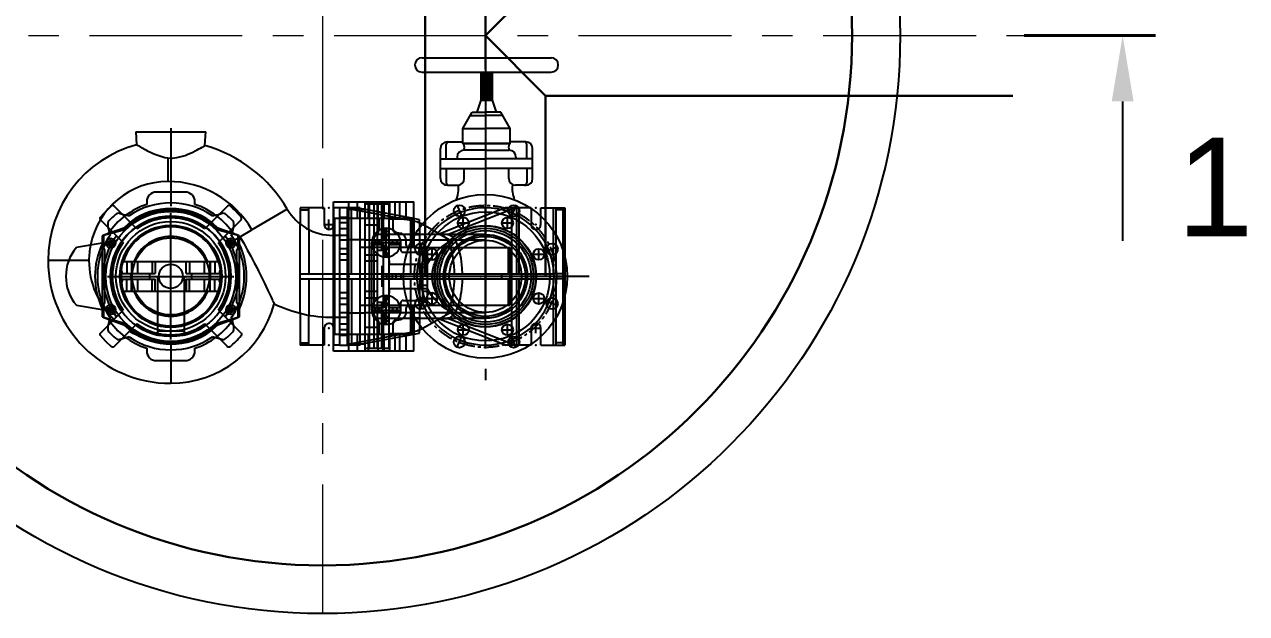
# Model space of a CAD drawing. Header units: millimetres. Extents: x 20530103 to 31271019, y 32092698 to 33532929.
# Drawn here: x 26755877 to 26758415, y 33085529 to 33086752 of the extents above; entities that cross this region are included whole.
import ezdxf

# ---------------------------------------------------------------- set-up
doc = ezdxf.new("R2010")
doc.units = ezdxf.units.MM
doc.linetypes.add('CENTER', pattern=[50.8, 31.75, -6.35, 6.35, -6.35])
doc.linetypes.add('осевая', pattern=[50.8, 31.75, -6.35, 6.35, -6.35])
for name, color, linetype in [('CL', 1, 'CENTER'), ('OUTLINE', 6, 'Continuous'), ('VIS', 7, 'Continuous')]:
    doc.layers.add(name, color=color, linetype=linetype)
doc.styles.add('GOST 2.304', font='GOST.TTF')

msp = doc.modelspace()

# ---------------------------------------------------------------- linework, layer by layer
at = {"color": 1, "linetype": 'осевая', "lineweight": 15, "ltscale": 10}
for p, q in [((26756495.8151, 33087829.0532), (26756495.8151, 33085529.0532)), ((26754995.8151, 33086728.9329), (26757995.8151, 33086728.9329))]:
    msp.add_line(p, q, dxfattribs=at)
at = {"lineweight": 30}
for p, q in [((26756709.2299, 33087229.0532), (26756709.2299, 33086229.0532)), ((26756959.2299, 33086854.0532), (26756834.2299, 33086729.0532)), ((26756834.2299, 33086729.0532), (26756959.2299, 33086604.0532)), ((26757929.634, 33086604.0532), (26756959.2299, 33086604.0532)), ((26756959.2299, 33086604.0532), (26756959.2299, 33086229.0532))]:
    msp.add_line(p, q, dxfattribs=at)
at = {"lineweight": 20}
msp.add_line((26756834.2299, 33087229.0532), (26756834.2299, 33086229.0532), dxfattribs=at)
at = {"color": 1, "lineweight": 40}
msp.add_line((26758226.1603, 33086728.7946), (26757953.1603, 33086728.7946), dxfattribs=at)
at = {"color": 7}
for p, q in [((26756702.5381, 33086683.0532), (26756970.5381, 33086683.0532)), ((26756702.5381, 33086653.0532), (26756970.5381, 33086653.0532)), ((26756824.5381, 33086653.0532), (26756824.5381, 33086595.0532)), ((26756848.5381, 33086652.6775), (26756824.5381, 33086651.8157)), ((26756848.5381, 33086651.1284), (26756824.5381, 33086650.2667)), ((26756848.5381, 33086649.4049), (26756824.5381, 33086648.5432)), ((26756848.5381, 33086647.6814), (26756824.5381, 33086646.8196)), ((26756848.5381, 33086645.9579), (26756824.5381, 33086645.0961)), ((26756848.5381, 33086644.1914), (26756824.5381, 33086643.3296)), ((26756848.5381, 33086642.4679), (26756824.5381, 33086641.6061)), ((26756848.5381, 33086653.0532), (26756848.5381, 33086595.0532)), ((26756848.5381, 33086640.7443), (26756824.5381, 33086639.8826)), ((26756848.5381, 33086639.0208), (26756824.5381, 33086638.159)), ((26756848.5381, 33086637.2973), (26756824.5381, 33086636.4355)), ((26756848.569, 33086635.5737), (26756824.569, 33086634.712)), ((26756848.569, 33086633.8502), (26756824.569, 33086632.9885)), ((26756848.569, 33086632.1267), (26756824.569, 33086631.2649)), ((26756848.569, 33086630.4032), (26756824.569, 33086629.5414)), ((26756848.569, 33086628.6796), (26756824.569, 33086627.8179)), ((26756848.569, 33086626.9561), (26756824.569, 33086626.0943)), ((26756848.569, 33086625.2326), (26756824.569, 33086624.3708)), ((26756848.569, 33086623.509), (26756824.569, 33086622.6473)), ((26756848.569, 33086621.7855), (26756824.569, 33086620.9238)), ((26756848.569, 33086620.062), (26756824.569, 33086619.2002)), ((26756848.569, 33086618.3385), (26756824.569, 33086617.4767)), ((26756848.6, 33086616.6149), (26756824.6, 33086615.7532)), ((26756824.5381, 33086595.0708), (26756816.5984, 33086570.091)), ((26756848.5381, 33086606.2738), (26756824.5381, 33086605.412)), ((26756848.5381, 33086604.5502), (26756824.5381, 33086603.6885)), ((26756848.5381, 33086602.8267), (26756824.5381, 33086601.9649)), ((26756848.5381, 33086601.1032), (26756824.5381, 33086600.2414)), ((26756848.5381, 33086599.3796), (26756824.5381, 33086598.5179)), ((26756848.5381, 33086597.6561), (26756824.5381, 33086596.7944)), ((26756848.5381, 33086595.9326), (26756824.5381, 33086595.0708)), ((26756824.5381, 33086595.0532), (26756848.5381, 33086595.0532)), ((26756848.6, 33086614.8914), (26756824.6, 33086614.0296)), ((26756848.6, 33086613.1679), (26756824.6, 33086612.3061)), ((26756848.6, 33086611.4443), (26756824.6, 33086610.5826)), ((26756848.6, 33086609.7208), (26756824.6, 33086608.8591)), ((26756848.6, 33086607.9973), (26756824.6, 33086607.1355)), ((26756848.5381, 33086595.0532), (26756856.4778, 33086570.091)), ((26756787.5957, 33086536.1699), (26756806.8268, 33086570.091)), ((26756806.8268, 33086570.091), (26756836.5381, 33086570.091)), ((26756866.2494, 33086570.091), (26756836.5381, 33086570.091)), ((26756885.4805, 33086536.1699), (26756866.2494, 33086570.091)), ((26756803.0128, 33086563.3636), (26756836.5381, 33086563.3636)), ((26756870.0634, 33086563.3636), (26756836.5381, 33086563.3636)), ((26756787.5957, 33086504.828), (26756787.5957, 33086536.1699)), ((26756787.5957, 33086536.1699), (26756836.5381, 33086536.1699)), ((26756885.4805, 33086536.1699), (26756836.5381, 33086536.1699)), ((26756885.4805, 33086504.828), (26756885.4805, 33086536.1699)), ((26756740.6986, 33086432.2858), (26756740.6986, 33086494.2202)), ((26756752.8137, 33086473.262), (26756752.8137, 33086503.2202)), ((26756754.6986, 33086508.2202), (26756787.5957, 33086508.2202)), ((26756787.5957, 33086504.828), (26756836.5381, 33086504.828)), ((26756836.5381, 33086504.828), (26756787.5957, 33086504.828)), ((26756796.9796, 33086490.7671), (26756789.3011, 33086490.7671)), ((26756790.3587, 33086494.2202), (26756790.3587, 33086490.7671)), ((26756836.5381, 33086490.7671), (26756796.9796, 33086490.7671)), ((26756885.4805, 33086504.828), (26756836.5381, 33086504.828)), ((26756836.5381, 33086504.828), (26756885.4805, 33086504.828)), ((26756836.5381, 33086490.7671), (26756876.0965, 33086490.7671)), ((26756876.0965, 33086490.7671), (26756883.7751, 33086490.7671)), ((26756882.7174, 33086494.2202), (26756882.7174, 33086490.7671)), ((26756918.3776, 33086508.2202), (26756885.4805, 33086508.2202)), ((26756920.2625, 33086473.262), (26756920.2625, 33086503.2202)), ((26756932.3776, 33086432.2858), (26756932.3776, 33086494.2202)), ((26756740.6986, 33086473.262), (26756836.5381, 33086473.262)), ((26756775.3011, 33086476.7671), (26756775.3011, 33086473.262)), ((26756932.3776, 33086473.262), (26756836.5381, 33086473.262)), ((26756897.7751, 33086476.7671), (26756897.7751, 33086473.262)), ((26756740.6986, 33086453.244), (26756836.5381, 33086453.244)), ((26756752.8137, 33086453.244), (26756752.8137, 33086423.2858)), ((26756790.3587, 33086432.2858), (26756790.3587, 33086453.244)), ((26756932.3776, 33086453.244), (26756836.5381, 33086453.244)), ((26756882.7174, 33086432.2858), (26756882.7174, 33086453.244)), ((26756920.2625, 33086453.244), (26756920.2625, 33086423.2858)), ((26756757.8137, 33086418.2858), (26756776.3587, 33086418.2858)), ((26756915.2625, 33086418.2858), (26756896.7174, 33086418.2858)), ((26756918.3776, 33086418.2858), (26756915.7045, 33086418.2858))]:
    msp.add_line(p, q, dxfattribs=at)
for p, q in [((26756108.2299, 33086529.0532), (26756109.6281, 33086502.3746)), ((26756108.2299, 33086529.0532), (26756253.2299, 33086529.0532)), ((26756180.7299, 33086536.4032), (26756180.7299, 33086374.7032)), ((26756251.735, 33086500.5296), (26756253.2299, 33086529.0532)), ((26756174.7299, 33086475.111), (26756174.7299, 33086426.0532)), ((26756210.7299, 33086404.0532), (26756150.7299, 33086404.0532)), ((26756110.2312, 33086327.8361), (26756063.128, 33086374.9394)), ((26756130.7299, 33086384.0532), (26756130.7299, 33086378.4059)), ((26756230.7299, 33086378.4059), (26756230.7299, 33086384.0532)), ((26756298.3318, 33086374.9394), (26756251.2286, 33086327.8361)), ((26756422.6499, 33086368.6375), (26756349.2241, 33086325.8164)), ((26756499.2299, 33086371.5532), (26756449.2299, 33086371.5532)), ((26756449.2299, 33086371.5532), (26756449.2299, 33086337.9385)), ((26756449.2299, 33086367.1667), (26756467.2299, 33086367.1667)), ((26756467.2299, 33086326.3002), (26756467.2299, 33086371.5532)), ((26756499.2299, 33086371.5532), (26756499.2299, 33086336.5532)), ((26756518.7299, 33086384.0532), (26756685.7299, 33086384.0532)), ((26756518.7299, 33086349.0532), (26756518.7299, 33086384.0532)), ((26756531.7299, 33086371.5532), (26756519.2299, 33086371.5532)), ((26756519.2299, 33086336.5532), (26756519.2299, 33086371.5532)), ((26756547.7299, 33086371.5532), (26756531.7299, 33086371.5532)), ((26756531.7299, 33086086.5532), (26756531.7299, 33086371.5532)), ((26756547.7299, 33086086.5532), (26756547.7299, 33086371.5532)), ((26756574.2299, 33086371.5532), (26756547.7299, 33086371.5532)), ((26756550.7299, 33086074.0532), (26756550.7299, 33086384.0532)), ((26756550.7299, 33086368.8963), (26756584.2299, 33086368.8963)), ((26756556.2299, 33086234.0532), (26756556.2299, 33086371.5532)), ((26756556.2299, 33086368.8639), (26756679.2299, 33086345.6752)), ((26756568.7299, 33086349.0532), (26756568.7299, 33086384.0532)), ((26756574.2299, 33086086.5532), (26756574.2299, 33086371.5532)), ((26756685.527, 33086348.9179), (26756574.2299, 33086369.9003)), ((26756584.2299, 33086074.0532), (26756584.2299, 33086384.0532)), ((26756634.2299, 33086379.0532), (26756584.2299, 33086379.0532)), ((26756591.2299, 33086349.0532), (26756591.2299, 33086384.0532)), ((26756593.7657, 33086079.0532), (26756593.7657, 33086379.0532)), ((26756603.425, 33086303.5532), (26756603.425, 33086379.0532)), ((26756609.2299, 33086379.0532), (26756609.2299, 33086079.0532)), ((26756611.7299, 33086349.0532), (26756611.7299, 33086384.0532)), ((26756619.2299, 33086283.321), (26756619.2299, 33086379.0532)), ((26756621.7299, 33086349.0532), (26756621.7299, 33086384.0532)), ((26756622.2299, 33086349.0532), (26756622.2299, 33086379.0532)), ((26756624.2299, 33086349.0532), (26756624.2299, 33086384.0532)), ((26756634.2299, 33086349.0532), (26756634.2299, 33086379.0532)), ((26756635.7299, 33086349.0532), (26756635.7299, 33086384.0532)), ((26756646.9596, 33086349.0532), (26756646.9596, 33086384.0532)), ((26756656.2443, 33086349.0532), (26756656.2443, 33086384.0532)), ((26756669.7299, 33086349.0532), (26756669.7299, 33086384.0532)), ((26756685.7299, 33086349.0532), (26756685.7299, 33086384.0532)), ((26756797.3672, 33086332.8351), (26756877.9236, 33086364.6891)), ((26756866.6667, 33086367.8123), (26756799.7197, 33086341.3398)), ((26756834.2299, 33086079.4282), (26756834.2299, 33086378.6782)), ((26756876.127, 33086371.5532), (26756866.6667, 33086367.8123)), ((26756929.2299, 33086371.5532), (26756876.127, 33086371.5532)), ((26756877.9236, 33086364.6891), (26756895.2822, 33086371.5532)), ((26756889.2299, 33086086.5532), (26756889.2299, 33086371.5532)), ((26756899.4485, 33086355.7527), (26756899.4485, 33086371.5532)), ((26756904.5228, 33086353.0094), (26756904.5228, 33086371.5532)), ((26756929.2299, 33086371.5532), (26756929.2299, 33086336.5532)), ((26756949.2299, 33086336.5532), (26756949.2299, 33086371.5532)), ((26756949.2299, 33086371.5532), (26756999.2299, 33086371.5532)), ((26756975.8299, 33086245.0435), (26756975.8299, 33086371.5532)), ((26756981.2299, 33086234.0532), (26756981.2299, 33086371.5532)), ((26756999.2299, 33086367.1667), (26756981.2299, 33086367.1667)), ((26756995.6299, 33086086.5532), (26756995.6299, 33086371.5532)), ((26756999.2299, 33086371.5532), (26756999.2299, 33086086.5532)), ((26756034.8437, 33086346.6551), (26756081.9469, 33086299.5518)), ((26756074.9484, 33086359.8002), (26756087.9413, 33086356.3187)), ((26756087.9413, 33086356.3187), (26756094.2152, 33086354.6377)), ((26756180.7299, 33086097.8032), (26756180.7299, 33086360.3032)), ((26756267.2445, 33086354.6377), (26756273.5185, 33086356.3187)), ((26756273.5185, 33086356.3187), (26756286.5114, 33086359.8002)), ((26756326.6161, 33086346.6551), (26756279.5128, 33086299.5518)), ((26756449.2299, 33086152.5467), (26756449.2299, 33086337.9385)), ((26756509.2299, 33086326.0532), (26756509.2299, 33086347.0532)), ((26756518.9328, 33086349.0532), (26756518.7299, 33086349.0532)), ((26756518.9328, 33086349.0532), (26756520.8786, 33086349.0532)), ((26756518.9328, 33086109.0532), (26756518.9328, 33086349.0532)), ((26756683.5812, 33086349.0532), (26756520.8786, 33086349.0532)), ((26756520.8786, 33086349.0532), (26756520.8786, 33086109.0532)), ((26756551.6799, 33086339.9187), (26756530.7799, 33086339.9187)), ((26756547.7299, 33086351.4187), (26756531.7299, 33086351.4187)), ((26756612.9299, 33086349.0532), (26756612.9299, 33086325.4861)), ((26756622.2299, 33086328.447), (26756622.2299, 33086349.0532)), ((26756634.2299, 33086328.447), (26756634.2299, 33086349.0532)), ((26756642.9299, 33086347.5532), (26756634.2299, 33086347.5532)), ((26756642.9299, 33086325.2048), (26756642.9299, 33086349.0532)), ((26756658.8517, 33086347.5532), (26756642.9299, 33086347.5532)), ((26756679.2299, 33086234.0532), (26756679.2299, 33086345.6752)), ((26756683.5812, 33086349.0532), (26756685.527, 33086349.0532)), ((26756683.5812, 33086289.0532), (26756683.5812, 33086349.0532)), ((26756685.527, 33086349.0532), (26756685.527, 33086289.0532)), ((26756685.7299, 33086349.0532), (26756685.527, 33086349.0532)), ((26756697.2299, 33086346.7115), (26756685.527, 33086348.9179)), ((26756697.2299, 33086339.8955), (26756697.2299, 33086346.7115)), ((26756697.2299, 33086339.8955), (26756697.2299, 33086234.0532)), ((26756776.2329, 33086339.9187), (26756800.3829, 33086339.9187)), ((26756799.7197, 33086341.3398), (26756779.0103, 33086333.1507)), ((26756788.3079, 33086327.8437), (26756788.3079, 33086351.9937)), ((26756868.0769, 33086339.9187), (26756892.2269, 33086339.9187)), ((26756880.1519, 33086327.8437), (26756880.1519, 33086351.9937)), ((26756899.4485, 33086234.0532), (26756899.4485, 33086355.7527)), ((26756904.5228, 33086234.0532), (26756904.5228, 33086353.0094)), ((26756040.7299, 33086313.9631), (26756038.2299, 33086313.0532)), ((26756038.2299, 33086313.0532), (26756038.2299, 33086145.0532)), ((26756082.4711, 33086325.2377), (26756040.7299, 33086314.0532)), ((26756041.668, 33086314.3045), (26756040.7299, 33086313.9631)), ((26756040.7299, 33086314.0532), (26756040.7299, 33086288.0532)), ((26756083.0835, 33086329.3785), (26756041.668, 33086314.3045)), ((26756053.4643, 33086321.8417), (26756049.9828, 33086334.8347)), ((26756055.1454, 33086315.5678), (26756053.4643, 33086321.8417)), ((26756319.7918, 33086314.3045), (26756278.3763, 33086329.3785)), ((26756320.7299, 33086314.0532), (26756278.9887, 33086325.2377)), ((26756307.9955, 33086321.8417), (26756306.3144, 33086315.5678)), ((26756311.4769, 33086334.8347), (26756307.9955, 33086321.8417)), ((26756320.7299, 33086313.9631), (26756319.7918, 33086314.3045)), ((26756320.7299, 33086288.0532), (26756320.7299, 33086314.0532)), ((26756323.2299, 33086313.0532), (26756320.7299, 33086313.9631)), ((26756323.2299, 33086310.6568), (26756349.2241, 33086325.8164)), ((26756323.2299, 33086145.0532), (26756323.2299, 33086313.0532)), ((26756467.2299, 33086326.3002), (26756467.2299, 33086234.0532)), ((26756498.7299, 33086336.5532), (26756519.7299, 33086336.5532)), ((26756518.9328, 33086314.0532), (26756517.6716, 33086314.0532)), ((26756517.6716, 33086314.0532), (26756517.6716, 33086144.0532)), ((26756550.7299, 33086314.0532), (26756518.9328, 33086314.0532)), ((26756531.7299, 33086328.4187), (26756547.7299, 33086328.4187)), ((26756550.0228, 33086334.5532), (26756547.7299, 33086334.5532)), ((26756550.7299, 33086333.846), (26756550.0228, 33086334.5532)), ((26756550.0228, 33086123.5532), (26756550.0228, 33086334.5532)), ((26756609.2299, 33086335.0532), (26756584.2299, 33086335.0532)), ((26756739.9254, 33086316.0532), (26756609.2299, 33086316.0532)), ((26756622.2299, 33086303.5532), (26756622.2299, 33086328.447)), ((26756623.7299, 33086327.7897), (26756623.7299, 33086303.5532)), ((26756632.7299, 33086321.9002), (26756623.7299, 33086321.9002)), ((26756632.7299, 33086312.9495), (26756623.7299, 33086312.9495)), ((26756628.2299, 33086267.5532), (26756628.2299, 33086330.5532)), ((26756632.7299, 33086328.4305), (26756632.7299, 33086303.5532)), ((26756634.2299, 33086129.6593), (26756634.2299, 33086328.447)), ((26756634.2299, 33086133.3532), (26756634.2299, 33086324.7532)), ((26756642.9299, 33086324.0532), (26756642.9299, 33086325.2048)), ((26756650.5906, 33086319.0532), (26756647.9299, 33086319.0532)), ((26756654.7299, 33086319.0532), (26756650.5906, 33086319.0532)), ((26756679.2299, 33086317.135), (26756697.2299, 33086317.135)), ((26756679.2299, 33086315.9094), (26756697.2299, 33086315.5121)), ((26756727.4513, 33086323.4172), (26756708.8517, 33086334.1557)), ((26756767.4948, 33086300.2981), (26756727.4513, 33086323.4172)), ((26756779.0103, 33086333.1507), (26756739.9254, 33086317.6956)), ((26756755.24, 33086316.1769), (26756739.9254, 33086317.6956)), ((26756739.9254, 33086316.0532), (26756739.9254, 33086317.6956)), ((26756834.2299, 33086316.0532), (26756740.2062, 33086316.0532)), ((26756755.24, 33086316.1769), (26756786.5431, 33086328.5549)), ((26756755.24, 33086316.0532), (26756755.24, 33086316.1769)), ((26756786.5431, 33086328.5549), (26756797.3672, 33086332.8351)), ((26756038.2299, 33086297.9145), (26755984.5299, 33086289.0532)), ((26756040.7299, 33086288.0532), (26756043.2299, 33086284.0532)), ((26756045.5493, 33086298.0532), (26756066.5493, 33086298.0532)), ((26756059.7098, 33086301.4591), (26756051.4885, 33086300.1024)), ((26756056.0493, 33086287.5532), (26756056.0493, 33086308.5532)), ((26756294.9105, 33086298.0532), (26756315.9105, 33086298.0532)), ((26756312.9547, 33086304.6644), (26756303.0117, 33086298.8658)), ((26756305.4105, 33086287.5532), (26756305.4105, 33086308.5532)), ((26756313.1128, 33086304.7566), (26756323.2299, 33086310.6568)), ((26756318.2299, 33086284.0532), (26756320.7299, 33086288.0532)), ((26756550.7299, 33086304.0532), (26756531.7299, 33086304.0532)), ((26756547.7299, 33086286.4752), (26756531.7299, 33086286.4752)), ((26756584.2299, 33086305.0532), (26756550.7299, 33086305.0532)), ((26756674.7299, 33086289.0532), (26756574.2299, 33086289.0532)), ((26756834.2299, 33086304.0532), (26756584.2299, 33086304.0532)), ((26756596.7299, 33086299.0532), (26756659.7299, 33086299.0532)), ((26756598.2299, 33086159.0532), (26756598.2299, 33086299.0532)), ((26756599.415, 33086303.5532), (26756599.415, 33086294.5532)), ((26756623.7299, 33086303.5532), (26756599.415, 33086303.5532)), ((26756623.7299, 33086294.5532), (26756599.415, 33086294.5532)), ((26756603.425, 33086163.5532), (26756603.425, 33086294.5532)), ((26756605.3828, 33086294.5532), (26756605.3828, 33086303.5532)), ((26756614.3335, 33086294.5532), (26756614.3335, 33086303.5532)), ((26756622.2299, 33086163.5532), (26756622.2299, 33086294.5532)), ((26756623.7299, 33086294.5532), (26756623.7299, 33086270.3166)), ((26756657.8905, 33086303.5532), (26756632.7299, 33086303.5532)), ((26756632.7299, 33086294.5532), (26756632.7299, 33086269.6758)), ((26756658.2178, 33086294.5532), (26756632.7299, 33086294.5532)), ((26756642.1263, 33086294.5532), (26756642.1263, 33086303.5532)), ((26756651.0769, 33086294.5532), (26756651.0769, 33086303.5532)), ((26756658.2178, 33086303.5532), (26756657.8905, 33086303.5532)), ((26756658.2178, 33086299.9044), (26756658.2178, 33086303.5532)), ((26756658.2178, 33086294.5532), (26756658.2178, 33086299.9044)), ((26756658.2299, 33086284.0532), (26756658.2299, 33086299.0532)), ((26756669.7299, 33086294.0532), (26756669.7299, 33086304.0532)), ((26756685.527, 33086289.0532), (26756674.7299, 33086289.0532)), ((26756685.527, 33086289.0532), (26756884.8622, 33086289.0532)), ((26756723.3643, 33086262.9002), (26756723.3643, 33086287.0502)), ((26756881.2225, 33086289.0532), (26756881.2225, 33086234.0532)), ((26756884.8622, 33086289.0532), (26756884.8622, 33086169.0532)), ((26756945.0954, 33086262.9002), (26756945.0954, 33086287.0502)), ((26755968.7492, 33086262.0532), (26755925.7299, 33086262.0532)), ((26756010.7299, 33086262.0532), (26755968.7492, 33086262.0532)), ((26756043.2299, 33086284.0532), (26756043.2299, 33086174.0532)), ((26756318.2299, 33086174.0532), (26756318.2299, 33086284.0532)), ((26756551.6799, 33086274.9752), (26756530.7799, 33086274.9752)), ((26756531.7299, 33086263.4752), (26756547.7299, 33086263.4752)), ((26756584.2299, 33086274.0532), (26756609.2299, 33086274.0532)), ((26756609.2299, 33086260.5532), (26756584.2299, 33086260.5532)), ((26756597.9299, 33086283.0532), (26756597.9299, 33086175.0532)), ((26756609.2299, 33086283.321), (26756619.2299, 33086283.321)), ((26756632.7299, 33086285.1568), (26756623.7299, 33086285.1568)), ((26756632.7299, 33086276.2061), (26756623.7299, 33086276.2061)), ((26756663.2299, 33086279.0532), (26756714.2299, 33086279.0532)), ((26756704.2299, 33086179.0532), (26756704.2299, 33086279.0532)), ((26756711.2893, 33086274.9752), (26756735.4393, 33086274.9752)), ((26756714.2299, 33086179.0532), (26756714.2299, 33086279.0532)), ((26756738.2304, 33086272.8162), (26756740.5124, 33086275.941)), ((26756933.0204, 33086274.9752), (26756957.1704, 33086274.9752)), ((26756082.1911, 33086260.0532), (26756279.2687, 33086260.0532)), ((26756089.0969, 33086260.0532), (26756089.0969, 33086235.0532)), ((26756098.7561, 33086260.0532), (26756098.7561, 33086235.0532)), ((26756099.7299, 33086260.0532), (26756099.7299, 33086235.0532)), ((26756111.7299, 33086260.0532), (26756111.7299, 33086235.0532)), ((26756141.7299, 33086260.0532), (26756141.7299, 33086235.0532)), ((26756148.5011, 33086260.0532), (26756148.5011, 33086235.0532)), ((26756212.9586, 33086235.0532), (26756212.9586, 33086260.0532)), ((26756219.7299, 33086260.0532), (26756219.7299, 33086235.0532)), ((26756249.7299, 33086260.0532), (26756249.7299, 33086235.0532)), ((26756261.7299, 33086260.0532), (26756261.7299, 33086235.0532)), ((26756262.7036, 33086260.0532), (26756262.7036, 33086235.0532)), ((26756272.3629, 33086260.0532), (26756272.3629, 33086235.0532)), ((26756619.2299, 33086251.0532), (26756619.2299, 33086207.0532)), ((26756634.2299, 33086254.0532), (26756714.1469, 33086254.0532)), ((26756703.7299, 33086254.0532), (26756714.7299, 33086254.0532)), ((26756714.2299, 33086260.0532), (26756704.2299, 33086260.0532)), ((26756704.2299, 33086248.0532), (26756714.2299, 33086248.0532)), ((26756975.8299, 33086234.0532), (26756975.8299, 33086245.0435)), ((26756049.4799, 33086229.0532), (26756311.9799, 33086229.0532)), ((26756079.8366, 33086235.0532), (26756136.7299, 33086235.0532)), ((26756079.8366, 33086223.0532), (26756136.7299, 33086223.0532)), ((26756089.0969, 33086198.0532), (26756089.0969, 33086223.0532)), ((26756098.7561, 33086198.0532), (26756098.7561, 33086223.0532)), ((26756099.7299, 33086223.0532), (26756099.7299, 33086198.0532)), ((26756111.7299, 33086223.0532), (26756111.7299, 33086198.0532)), ((26756136.7299, 33086235.0532), (26756148.5011, 33086235.0532)), ((26756136.7299, 33086235.0532), (26756136.7299, 33086223.0532)), ((26756136.7299, 33086223.0532), (26756148.5011, 33086223.0532)), ((26756141.7299, 33086198.0532), (26756141.7299, 33086223.0532)), ((26756148.5011, 33086198.0532), (26756148.5011, 33086223.0532)), ((26756153.2299, 33086229.0532), (26756208.2299, 33086229.0532)), ((26756153.2299, 33086229.0532), (26756153.2299, 33086107.1157)), ((26756208.2299, 33086229.0532), (26756208.2299, 33086107.1157)), ((26756212.9586, 33086235.0532), (26756224.7299, 33086235.0532)), ((26756212.9586, 33086223.0532), (26756224.7299, 33086223.0532)), ((26756212.9586, 33086223.0532), (26756212.9586, 33086198.0532)), ((26756219.7299, 33086198.0532), (26756219.7299, 33086223.0532)), ((26756224.7299, 33086235.0532), (26756281.6232, 33086235.0532)), ((26756224.7299, 33086223.0532), (26756224.7299, 33086235.0532)), ((26756224.7299, 33086223.0532), (26756281.6232, 33086223.0532)), ((26756249.7299, 33086223.0532), (26756249.7299, 33086198.0532)), ((26756261.7299, 33086223.0532), (26756261.7299, 33086198.0532)), ((26756262.7036, 33086198.0532), (26756262.7036, 33086223.0532)), ((26756272.3629, 33086198.0532), (26756272.3629, 33086223.0532)), ((26756449.2299, 33086234.0532), (26756976.6421, 33086234.0532)), ((26756449.2299, 33086224.0532), (26756976.6421, 33086224.0532)), ((26756467.2299, 33086224.0532), (26756467.2299, 33086148.6341)), ((26756556.2299, 33086224.0532), (26756556.2299, 33086086.5532)), ((26756629.2299, 33086224.0532), (26756629.2299, 33086234.0532)), ((26756640.9977, 33086224.0532), (26756640.9977, 33086234.0532)), ((26756649.1009, 33086224.0532), (26756649.1009, 33086234.0532)), ((26756659.2299, 33086224.0532), (26756659.2299, 33086234.0532)), ((26756679.2299, 33086112.4311), (26756679.2299, 33086224.0532)), ((26756697.2299, 33086224.0532), (26756697.2299, 33086118.2108)), ((26756714.2299, 33086210.0532), (26756704.2299, 33086210.0532)), ((26756867.9514, 33086234.0532), (26756867.9514, 33086224.0532)), ((26756881.2225, 33086224.0532), (26756881.2225, 33086169.0532)), ((26756899.4485, 33086102.3536), (26756899.4485, 33086224.0532)), ((26756904.5228, 33086105.0969), (26756904.5228, 33086224.0532)), ((26756975.8299, 33086213.0628), (26756975.8299, 33086224.0532)), ((26756975.8299, 33086086.5532), (26756975.8299, 33086213.0628)), ((26756999.2299, 33086234.0532), (26756976.6421, 33086234.0532)), ((26756999.2299, 33086224.0532), (26756976.6421, 33086224.0532)), ((26756981.2299, 33086086.5532), (26756981.2299, 33086224.0532)), ((26756082.1911, 33086198.0532), (26756279.2687, 33086198.0532)), ((26756547.7299, 33086194.6311), (26756531.7299, 33086194.6311)), ((26756609.2299, 33086197.5532), (26756584.2299, 33086197.5532)), ((26756623.7299, 33086187.7897), (26756623.7299, 33086163.5532)), ((26756628.2299, 33086127.5532), (26756628.2299, 33086190.5532)), ((26756632.7299, 33086188.4305), (26756632.7299, 33086163.5532)), ((26756634.2299, 33086204.0532), (26756714.1469, 33086204.0532)), ((26756703.7299, 33086204.0532), (26756714.7299, 33086204.0532)), ((26756704.2299, 33086198.0532), (26756714.2299, 33086198.0532)), ((26756723.3643, 33086171.0561), (26756723.3643, 33086195.2061)), ((26756945.0954, 33086171.0561), (26756945.0954, 33086195.2061)), ((26755984.5299, 33086169.0532), (26756038.2299, 33086160.1918)), ((26756043.2299, 33086174.0532), (26756040.7299, 33086170.0532)), ((26756040.7299, 33086170.0532), (26756040.7299, 33086144.0532)), ((26756045.5493, 33086160.0532), (26756066.5493, 33086160.0532)), ((26756056.0493, 33086149.5532), (26756056.0493, 33086170.5532)), ((26756294.9105, 33086160.0532), (26756315.9105, 33086160.0532)), ((26756305.4105, 33086149.5532), (26756305.4105, 33086170.5532)), ((26756320.7299, 33086170.0532), (26756318.2299, 33086174.0532)), ((26756320.7299, 33086144.0532), (26756320.7299, 33086170.0532)), ((26756551.6799, 33086183.1311), (26756530.7799, 33086183.1311)), ((26756531.7299, 33086171.6311), (26756547.7299, 33086171.6311)), ((26756574.2299, 33086169.0532), (26756674.7299, 33086169.0532)), ((26756609.2299, 33086184.0532), (26756584.2299, 33086184.0532)), ((26756596.7299, 33086159.0532), (26756659.7299, 33086159.0532)), ((26756599.415, 33086163.5532), (26756599.415, 33086154.5532)), ((26756623.7299, 33086163.5532), (26756599.415, 33086163.5532)), ((26756605.3828, 33086154.5532), (26756605.3828, 33086163.5532)), ((26756619.2299, 33086174.7853), (26756609.2299, 33086174.7853)), ((26756614.3335, 33086154.5532), (26756614.3335, 33086163.5532)), ((26756619.2299, 33086079.0532), (26756619.2299, 33086174.7853)), ((26756632.7299, 33086181.9002), (26756623.7299, 33086181.9002)), ((26756632.7299, 33086172.9495), (26756623.7299, 33086172.9495)), ((26756658.2178, 33086163.5532), (26756632.7299, 33086163.5532)), ((26756642.1263, 33086154.5532), (26756642.1263, 33086163.5532)), ((26756651.0769, 33086154.5532), (26756651.0769, 33086163.5532)), ((26756658.2178, 33086158.202), (26756658.2178, 33086163.5532)), ((26756658.2299, 33086159.0532), (26756658.2299, 33086174.0532)), ((26756663.2299, 33086179.0532), (26756714.2299, 33086179.0532)), ((26756669.7299, 33086154.0532), (26756669.7299, 33086164.0532)), ((26756674.7299, 33086169.0532), (26756685.527, 33086169.0532)), ((26756683.5812, 33086109.0532), (26756683.5812, 33086169.0532)), ((26756685.527, 33086169.0532), (26756884.8622, 33086169.0532)), ((26756685.527, 33086169.0532), (26756685.527, 33086109.0532)), ((26756711.2893, 33086183.1311), (26756735.4393, 33086183.1311)), ((26756933.0204, 33086183.1311), (26756957.1704, 33086183.1311)), ((26756034.8437, 33086111.4512), (26756081.9469, 33086158.5545)), ((26756038.2299, 33086145.0532), (26756040.7299, 33086144.1432)), ((26756040.7299, 33086144.1432), (26756041.668, 33086143.8018)), ((26756040.7299, 33086144.0532), (26756082.4711, 33086132.8686)), ((26756041.668, 33086143.8018), (26756083.0835, 33086128.7278)), ((26756049.9828, 33086123.2716), (26756053.4643, 33086136.2646)), ((26756051.4885, 33086158.0039), (26756059.7098, 33086156.6472)), ((26756053.4643, 33086136.2646), (26756055.1454, 33086142.5385)), ((26756278.3763, 33086128.7278), (26756319.7918, 33086143.8018)), ((26756278.9887, 33086132.8686), (26756320.7299, 33086144.0532)), ((26756279.5128, 33086158.5545), (26756326.6161, 33086111.4512)), ((26756306.3144, 33086142.5385), (26756307.9955, 33086136.2646)), ((26756307.9955, 33086136.2646), (26756311.4769, 33086123.2716)), ((26756319.7918, 33086143.8018), (26756320.7299, 33086144.1432)), ((26756320.7299, 33086144.1432), (26756323.2299, 33086145.0532)), ((26756449.2299, 33086152.5467), (26756449.2299, 33086086.5532)), ((26756467.2299, 33086086.5532), (26756467.2299, 33086148.6341)), ((26756517.6716, 33086144.0532), (26756518.9328, 33086144.0532)), ((26756518.9328, 33086144.0532), (26756550.7299, 33086144.0532)), ((26756531.7299, 33086154.0532), (26756550.7299, 33086154.0532)), ((26756550.7299, 33086153.0532), (26756584.2299, 33086153.0532)), ((26756584.2299, 33086154.0532), (26756834.2299, 33086154.0532)), ((26756623.7299, 33086154.5532), (26756599.415, 33086154.5532)), ((26756603.425, 33086079.0532), (26756603.425, 33086154.5532)), ((26756609.2299, 33086142.0532), (26756739.9254, 33086142.0532)), ((26756622.2299, 33086129.6593), (26756622.2299, 33086154.5532)), ((26756623.7299, 33086154.5532), (26756623.7299, 33086130.3166)), ((26756632.7299, 33086145.1568), (26756623.7299, 33086145.1568)), ((26756632.7299, 33086136.2061), (26756623.7299, 33086136.2061)), ((26756657.8905, 33086154.5532), (26756632.7299, 33086154.5532)), ((26756632.7299, 33086154.5532), (26756632.7299, 33086129.6758)), ((26756642.9299, 33086132.9015), (26756642.9299, 33086134.0532)), ((26756647.9299, 33086139.0532), (26756650.5906, 33086139.0532)), ((26756650.5906, 33086139.0532), (26756654.7299, 33086139.0532)), ((26756658.2178, 33086154.5532), (26756657.8905, 33086154.5532)), ((26756658.2178, 33086154.5532), (26756658.2178, 33086158.202)), ((26756697.2299, 33086142.5942), (26756679.2299, 33086142.1969)), ((26756697.2299, 33086140.9713), (26756679.2299, 33086140.9713)), ((26756708.8517, 33086123.9506), (26756727.4513, 33086134.6891)), ((26756727.4513, 33086134.6891), (26756767.4948, 33086157.8082)), ((26756739.9254, 33086140.4108), (26756739.9254, 33086142.0532)), ((26756739.9254, 33086140.4108), (26756755.24, 33086141.9294)), ((26756739.9254, 33086140.4108), (26756779.0103, 33086124.9556)), ((26756740.2062, 33086142.0532), (26756755.24, 33086142.0532)), ((26756755.24, 33086141.9294), (26756755.24, 33086142.0532)), ((26756786.5431, 33086129.5514), (26756755.24, 33086141.9294)), ((26756755.2849, 33086142.0532), (26756834.2299, 33086142.0532)), ((26756110.2312, 33086130.2702), (26756063.128, 33086083.1669)), ((26756153.2299, 33086116.2043), (26756208.2299, 33086116.2043)), ((26756298.3318, 33086083.1669), (26756251.2286, 33086130.2702)), ((26756499.2299, 33086121.5532), (26756499.2299, 33086086.5532)), ((26756518.7299, 33086109.0532), (26756518.9328, 33086109.0532)), ((26756518.7299, 33086074.0532), (26756518.7299, 33086109.0532)), ((26756518.9328, 33086109.0532), (26756520.8786, 33086109.0532)), ((26756519.2299, 33086086.5532), (26756519.2299, 33086121.5532)), ((26756520.8786, 33086109.0532), (26756683.5812, 33086109.0532)), ((26756551.6799, 33086118.1876), (26756530.7799, 33086118.1876)), ((26756547.7299, 33086129.6876), (26756531.7299, 33086129.6876)), ((26756547.7299, 33086123.5532), (26756550.0228, 33086123.5532)), ((26756550.0228, 33086123.5532), (26756550.7299, 33086124.2603)), ((26756679.2299, 33086112.4311), (26756556.2299, 33086089.2424)), ((26756568.7299, 33086074.0532), (26756568.7299, 33086109.0532)), ((26756574.2299, 33086088.206), (26756685.527, 33086109.1885)), ((26756609.2299, 33086123.0532), (26756584.2299, 33086123.0532)), ((26756591.2299, 33086074.0532), (26756591.2299, 33086109.0532)), ((26756611.7299, 33086074.0532), (26756611.7299, 33086109.0532)), ((26756612.9299, 33086132.6202), (26756612.9299, 33086109.0532)), ((26756621.7299, 33086074.0532), (26756621.7299, 33086109.0532)), ((26756622.2299, 33086109.0532), (26756622.2299, 33086129.6593)), ((26756622.2299, 33086079.0532), (26756622.2299, 33086109.0532)), ((26756624.2299, 33086074.0532), (26756624.2299, 33086109.0532)), ((26756634.2299, 33086109.0532), (26756634.2299, 33086129.6593)), ((26756634.2299, 33086110.5532), (26756642.9299, 33086110.5532)), ((26756634.2299, 33086079.0532), (26756634.2299, 33086109.0532)), ((26756635.7299, 33086074.0532), (26756635.7299, 33086109.0532)), ((26756642.9299, 33086109.0532), (26756642.9299, 33086132.9015)), ((26756642.9299, 33086110.5532), (26756658.8517, 33086110.5532)), ((26756646.9596, 33086074.0532), (26756646.9596, 33086109.0532)), ((26756656.2443, 33086074.0532), (26756656.2443, 33086109.0532)), ((26756669.7299, 33086074.0532), (26756669.7299, 33086109.0532)), ((26756683.5812, 33086109.0532), (26756685.527, 33086109.0532)), ((26756685.527, 33086109.1885), (26756697.2299, 33086111.3948)), ((26756685.527, 33086109.0532), (26756685.7299, 33086109.0532)), ((26756685.7299, 33086074.0532), (26756685.7299, 33086109.0532)), ((26756697.2299, 33086111.3948), (26756697.2299, 33086118.2108)), ((26756776.2329, 33086118.1876), (26756800.3829, 33086118.1876)), ((26756779.0103, 33086124.9556), (26756799.7197, 33086116.7665)), ((26756797.3672, 33086125.2712), (26756786.5431, 33086129.5514)), ((26756788.3079, 33086106.1126), (26756788.3079, 33086130.2626)), ((26756877.9236, 33086093.4172), (26756797.3672, 33086125.2712)), ((26756799.7197, 33086116.7665), (26756866.6667, 33086090.294)), ((26756868.0769, 33086118.1876), (26756892.2269, 33086118.1876)), ((26756880.1519, 33086106.1126), (26756880.1519, 33086130.2626)), ((26756928.7299, 33086121.5532), (26756949.7299, 33086121.5532)), ((26756929.2299, 33086121.5532), (26756929.2299, 33086086.5532)), ((26756939.2299, 33086111.0532), (26756939.2299, 33086132.0532)), ((26756949.2299, 33086086.5532), (26756949.2299, 33086121.5532)), ((26756087.9413, 33086101.7876), (26756074.9484, 33086098.3061)), ((26756094.2152, 33086103.4687), (26756087.9413, 33086101.7876)), ((26756180.7299, 33086088.2245), (26756180.7299, 33086054.0532)), ((26756273.5185, 33086101.7876), (26756267.2445, 33086103.4687)), ((26756286.5114, 33086098.3061), (26756273.5185, 33086101.7876)), ((26756449.2299, 33086090.9396), (26756467.2299, 33086090.9396)), ((26756499.2299, 33086086.5532), (26756449.2299, 33086086.5532)), ((26756531.7299, 33086086.5532), (26756519.2299, 33086086.5532)), ((26756531.7299, 33086106.6876), (26756547.7299, 33086106.6876)), ((26756531.7299, 33086086.5532), (26756547.7299, 33086086.5532)), ((26756574.2299, 33086086.5532), (26756547.7299, 33086086.5532)), ((26756550.7299, 33086089.21), (26756584.2299, 33086089.21)), ((26756866.6667, 33086090.294), (26756876.127, 33086086.5532)), ((26756929.2299, 33086086.5532), (26756876.127, 33086086.5532)), ((26756895.2822, 33086086.5532), (26756877.9236, 33086093.4172)), ((26756899.4485, 33086086.5532), (26756899.4485, 33086102.3536)), ((26756904.5228, 33086086.5532), (26756904.5228, 33086105.0969)), ((26756949.2299, 33086086.5532), (26756999.2299, 33086086.5532)), ((26756999.2299, 33086090.9396), (26756981.2299, 33086090.9396)), ((26756130.7299, 33086079.7004), (26756130.7299, 33086074.0532)), ((26756230.7299, 33086074.0532), (26756230.7299, 33086079.7004)), ((26756685.7299, 33086074.0532), (26756518.7299, 33086074.0532)), ((26756634.2299, 33086079.0532), (26756584.2299, 33086079.0532)), ((26756150.7299, 33086054.0532), (26756210.7299, 33086054.0532)), ((26756180.7299, 33086054.0532), (26756180.7299, 33086007.0532))]:
    msp.add_line(p, q)
at = {"color": 1, "linetype": 'ByBlock', "lineweight": -2}
msp.add_lwpolyline([(26758157.9103, 33086592.2946), (26758157.9103, 33086302.8377)], dxfattribs=at)
for points in [[(26756109.6272, 33086502.3917), (26756109.7853, 33086502.3016), (26756110.3796, 33086501.9633), (26756112.5427, 33086500.7362), (26756114.1667, 33086499.8197), (26756116.1324, 33086498.7164), (26756121.0566, 33086495.9874), (26756127.2508, 33086492.6428), (26756131.0653, 33086490.6453), (26756135.1791, 33086488.5567), (26756139.6276, 33086486.3898), (26756144.3533, 33086484.2125), (26756149.8108, 33086481.8907), (26756155.5876, 33086479.7035), (26756161.7917, 33086477.7252), (26756168.3252, 33086476.1282), (26756174.7299, 33086475.111)], [(26756174.7299, 33086475.111), (26756179.2994, 33086474.7492), (26756183.9709, 33086474.7101), (26756188.6627, 33086475.006), (26756193.3744, 33086475.6301), (26756202.1143, 33086477.5867), (26756210.5373, 33086480.3179), (26756216.055, 33086482.4742), (26756221.3157, 33086484.7505), (26756226.3657, 33086487.1037), (26756231.0989, 33086489.433), (26756235.3032, 33086491.5854), (26756239.144, 33086493.6092), (26756242.6319, 33086495.4872), (26756245.6431, 33086497.1349), (26756247.8023, 33086498.3295), (26756249.5257, 33086499.2899), (26756250.7956, 33086500.0014), (26756251.5392, 33086500.4194), (26756251.735, 33086500.5296), (26756251.735, 33086500.5296)], [(26756034.6121, 33086352.0596), (26756041.595, 33086359.9061), (26756049.022, 33086367.379)], [(26756034.4848, 33086347.0667), (26756034.0673, 33086347.7499), (26756033.6968, 33086349.04), (26756033.774, 33086350.3807), (26756034.2908, 33086351.6205), (26756034.6121, 33086352.0596)], [(26756324.474, 33086311.3823), (26756332.1324, 33086297.9447), (26756339.6304, 33086284.4151), (26756346.9842, 33086270.7742), (26756354.1657, 33086257.0927), (26756358.537, 33086248.5909), (26756362.8267, 33086240.121), (26756367.0443, 33086231.6735), (26756371.155, 33086223.3277), (26756375.0759, 33086215.267), (26756378.8447, 33086207.429), (26756382.4753, 33086199.7982), (26756385.8539, 33086192.6286), (26756387.5639, 33086188.9755), (26756389.1549, 33086185.5621), (26756390.6178, 33086182.4117), (26756391.9232, 33086179.5908), (26756393.0201, 33086177.2137), (26756393.9275, 33086175.2426), (26756394.6273, 33086173.7196), (26756395.0978, 33086172.6941), (26756395.2945, 33086172.2652), (26756395.3257, 33086172.197)], [(26756632.7299, 33086328.4305), (26756632.1836, 33086328.3366), (26756631.5616, 33086328.2481), (26756630.8685, 33086328.1656), (26756630.1097, 33086328.0898), (26756629.2909, 33086328.0213), (26756628.4184, 33086327.9605), (26756627.4988, 33086327.9079), (26756626.5391, 33086327.864), (26756625.5466, 33086327.829), (26756624.5288, 33086327.8032), (26756623.7299, 33086327.7897)], [(26756770.0831, 33086234.0532), (26756769.8908, 33086240.0689), (26756769.195, 33086250.6108), (26756768.0348, 33086260.9777), (26756766.9988, 33086267.7198), (26756765.8136, 33086273.969), (26756764.436, 33086279.9931), (26756762.88, 33086285.6991), (26756761.1404, 33086291.0772), (26756759.3061, 33086295.8733), (26756757.3296, 33086300.2412), (26756755.1911, 33086304.1954), (26756752.9305, 33086307.6343), (26756750.6333, 33086310.4471), (26756748.2489, 33086312.7148), (26756745.757, 33086314.4329), (26756743.207, 33086315.5441), (26756739.9254, 33086316.0532)], [(26756755.24, 33086316.0532), (26756757.8589, 33086315.7442), (26756760.4777, 33086314.8066), (26756763.1154, 33086313.2001), (26756765.7154, 33086310.9234), (26756768.1531, 33086308.1068), (26756770.5172, 33086304.6708), (26756772.8222, 33086300.554), (26756775.01, 33086295.8161), (26756776.9136, 33086290.8878), (26756778.6798, 33086285.465), (26756780.3151, 33086279.4795), (26756781.7739, 33086273.0432), (26756782.9549, 33086266.7017), (26756783.956, 33086260.0447), (26756784.7762, 33086253.0061), (26756785.3879, 33086245.7296), (26756785.9016, 33086234.0532)], [(26756714.1469, 33086254.0532), (26756717.2789, 33086260.3817), (26756720.9507, 33086266.4152), (26756726.3144, 33086273.6807), (26756732.3159, 33086280.432), (26756739.07, 33086286.8451), (26756746.3224, 33086292.6901), (26756754.3679, 33086298.1738), (26756762.829, 33086302.9918)], [(26756740.5124, 33086275.941), (26756740.5663, 33086276.0088), (26756746.5854, 33086283.1315), (26756753.237, 33086289.6392), (26756760.1376, 33086295.2737), (26756767.4948, 33086300.2981)], [(26756619.2299, 33086283.321), (26756622.7902, 33086282.7795), (26756625.8858, 33086281.3097), (26756627.716, 33086279.848), (26756629.2394, 33086278.142), (26756631.0797, 33086275.121), (26756632.3707, 33086271.8128), (26756633.7198, 33086265.2881), (26756634.1898, 33086258.3899), (26756634.2299, 33086255.13)], [(26756623.7299, 33086270.3166), (26756624.7618, 33086270.2981), (26756625.7745, 33086270.2702), (26756626.7602, 33086270.2331), (26756627.7115, 33086270.1872), (26756628.621, 33086270.1327), (26756629.4819, 33086270.0701), (26756630.2875, 33086269.9999), (26756631.0319, 33086269.9225), (26756631.7093, 33086269.8386), (26756632.3145, 33086269.7488), (26756632.7299, 33086269.6758)], [(26756738.0648, 33086185.528), (26756734.2825, 33086191.4741), (26756729.8661, 33086200.1849), (26756727.0217, 33086207.8311), (26756725.0116, 33086215.7611), (26756723.9147, 33086223.8394), (26756723.8409, 33086233.1032), (26756724.9942, 33086242.2962), (26756727.37, 33086251.3543), (26756730.8538, 33086260.0891), (26756735.3, 33086268.343), (26756738.2304, 33086272.8162)], [(26756077.999, 33086239.882), (26756079.3338, 33086248.7944), (26756081.4402, 33086257.5565), (26756082.1911, 33086260.0532)], [(26756079.8366, 33086235.0532), (26756079.4916, 33086238.7421), (26756079.2905, 33086239.9073), (26756079.0201, 33086240.8543), (26756078.8086, 33086241.2105), (26756078.5768, 33086241.2646), (26756078.3757, 33086241.0381), (26756078.1151, 33086240.3492), (26756077.999, 33086239.882)], [(26756279.2687, 33086260.0532), (26756281.5955, 33086251.347), (26756283.1547, 33086242.4711), (26756283.4607, 33086239.882)], [(26756283.4607, 33086239.882), (26756283.4451, 33086239.9514), (26756283.1544, 33086240.898), (26756282.9369, 33086241.2289), (26756282.7017, 33086241.2513), (26756282.5025, 33086240.9924), (26756282.2547, 33086240.2739), (26756281.9471, 33086238.5903), (26756281.6232, 33086235.0532)], [(26756079.8366, 33086223.0532), (26756079.4916, 33086219.3642), (26756079.2905, 33086218.199), (26756079.0201, 33086217.252), (26756078.8086, 33086216.8958), (26756078.5768, 33086216.8417), (26756078.3757, 33086217.0682), (26756078.1151, 33086217.7571), (26756077.999, 33086218.2243)], [(26756077.999, 33086218.2243), (26756079.3338, 33086209.3119), (26756081.4402, 33086200.5498), (26756082.1911, 33086198.0532)], [(26756279.2687, 33086198.0532), (26756281.5955, 33086206.7593), (26756283.1547, 33086215.6352), (26756283.4607, 33086218.2243)], [(26756283.4607, 33086218.2243), (26756283.4451, 33086218.1549), (26756283.1544, 33086217.2083), (26756282.9369, 33086216.8774), (26756282.7017, 33086216.855), (26756282.5025, 33086217.1139), (26756282.2547, 33086217.8324), (26756281.9471, 33086219.5161), (26756281.6232, 33086223.0532)], [(26756739.9254, 33086142.0532), (26756742.4602, 33086142.3564), (26756744.995, 33086143.2743), (26756747.5482, 33086144.8432), (26756750.0645, 33086147.0603), (26756752.4229, 33086149.7942), (26756754.7107, 33086153.12), (26756756.9416, 33086157.0921), (26756759.0618, 33086161.6515), (26756760.9432, 33086166.4744), (26756762.6918, 33086171.7796), (26756764.3145, 33086177.6303), (26756765.7679, 33086183.9188), (26756766.9701, 33086190.2199), (26756767.9951, 33086196.8391), (26756768.8423, 33086203.8405), (26756769.4844, 33086211.0837), (26756769.8672, 33086217.5163), (26756770.0831, 33086224.0532)], [(26756785.9016, 33086224.0532), (26756785.6567, 33086216.9628), (26756785.2157, 33086210.0281), (26756784.5698, 33086203.1281), (26756783.7223, 33086196.3632), (26756782.6671, 33086189.7379), (26756781.4644, 33086183.589), (26756780.073, 33086177.6698), (26756778.5076, 33086172.0702), (26756776.7636, 33086166.7986), (26756774.9144, 33086162.0639), (26756772.926, 33086157.7574), (26756770.7797, 33086153.8639), (26756768.5152, 33086150.4787), (26756766.185, 33086147.6722), (26756763.7688, 33086145.4115), (26756761.2476, 33086143.6983), (26756758.6698, 33086142.5843), (26756755.24, 33086142.0532)], [(26756634.2299, 33086202.9763), (26756634.0782, 33086196.7112), (26756633.4135, 33086190.65), (26756631.9213, 33086184.9699), (26756629.7875, 33086180.7287), (26756628.2839, 33086178.8324), (26756626.4422, 33086177.1851), (26756623.2926, 33086175.4954), (26756620.1224, 33086174.8186), (26756619.2299, 33086174.7853)], [(26756632.7299, 33086188.4305), (26756632.1836, 33086188.3366), (26756631.5616, 33086188.2481), (26756630.8685, 33086188.1656), (26756630.1097, 33086188.0898), (26756629.2909, 33086188.0213), (26756628.4184, 33086187.9605), (26756627.4988, 33086187.9079), (26756626.5391, 33086187.864), (26756625.5466, 33086187.829), (26756624.5288, 33086187.8032), (26756623.7299, 33086187.7897)], [(26756762.829, 33086155.1145), (26756751.6288, 33086161.6932), (26756743.5825, 33086167.5137), (26756736.0564, 33086173.9916), (26756728.9132, 33086181.3561), (26756722.5356, 33086189.3886), (26756717.9868, 33086196.4689), (26756714.1469, 33086204.0532)], [(26756767.4948, 33086157.8082), (26756759.7605, 33086163.1174), (26756752.5213, 33086169.1134), (26756745.8809, 33086175.7368), (26756739.6733, 33086183.2887), (26756738.0648, 33086185.528)], [(26756034.6121, 33086106.0467), (26756033.9716, 33086107.1041), (26756033.6886, 33086108.2598), (26756033.7674, 33086109.4908), (26756034.2834, 33086110.748), (26756034.8437, 33086111.4512)], [(26756326.6161, 33086111.4512), (26756327.5164, 33086110.0707), (26756327.7873, 33086108.675), (26756327.619, 33086107.4735), (26756327.1653, 33086106.48), (26756326.8477, 33086106.0467)], [(26756623.7299, 33086130.3166), (26756624.7618, 33086130.2981), (26756625.7745, 33086130.2702), (26756626.7602, 33086130.2331), (26756627.7115, 33086130.1872), (26756628.621, 33086130.1327), (26756629.4819, 33086130.0701), (26756630.2875, 33086129.9999), (26756631.0319, 33086129.9225), (26756631.7093, 33086129.8386), (26756632.3145, 33086129.7488), (26756632.7299, 33086129.6758)], [(26756057.7235, 33086082.9353), (26756045.7138, 33086093.9544), (26756034.6121, 33086106.0467)], [(26756063.128, 33086083.1669), (26756061.6273, 33086082.2222), (26756060.3032, 33086081.9954), (26756058.8973, 33086082.2492), (26756057.9047, 33086082.7915), (26756057.7235, 33086082.9353)], [(26756180.7299, 33086088.2245), (26756170.1049, 33086088.6268), (26756159.48, 33086089.8404), (26756148.7908, 33086091.9015), (26756138.2301, 33086094.8029), (26756130.63, 33086097.4538), (26756123.1695, 33086100.5451), (26756115.8262, 33086104.0956), (26756108.6766, 33086108.0781)], [(26756303.7363, 33086082.9353), (26756302.7811, 33086082.3385), (26756301.7487, 33086082.0389), (26756300.6554, 33086082.0274), (26756299.4554, 33086082.3769), (26756298.3318, 33086083.1669)]]:
    msp.add_lwpolyline(points)
at = {"ltscale": 10}
msp.add_circle((26756495.8151, 33086729.0532), 1200, dxfattribs=at)
at = {"lineweight": 30}
msp.add_circle((26756495.8151, 33086729.0532), 1100, dxfattribs=at)
for centre, radius in [((26756180.7299, 33086229.0532), 135), ((26756180.7299, 33086229.0532), 125), ((26756180.7299, 33086229.0532), 113.85), ((26756788.3079, 33086339.9187), 11.5), ((26756880.1519, 33086339.9187), 11.5), ((26756180.7299, 33086229.0532), 106), ((26756180.7299, 33086229.0532), 103.5), ((26756834.2299, 33086229.0532), 105.5), ((26756834.2299, 33086229.0532), 104.7929), ((26756834.2299, 33086229.0532), 95), ((26756834.2299, 33086229.0532), 87), ((26756834.2299, 33086229.0532), 83), ((26756056.0493, 33086298.0532), 10), ((26756056.0493, 33086298.0532), 5.5), ((26756056.0493, 33086298.0532), 5), ((26756180.7299, 33086229.0532), 80), ((26756305.4105, 33086298.0532), 10), ((26756305.4105, 33086298.0532), 5.5), ((26756305.4105, 33086298.0532), 5), ((26756834.2299, 33086229.0532), 75), ((26756945.0954, 33086274.9752), 11.5), ((26756180.7299, 33086229.0532), 25), ((26756945.0954, 33086183.1311), 11.5), ((26756056.0493, 33086160.0532), 10), ((26756056.0493, 33086160.0532), 5.5), ((26756056.0493, 33086160.0532), 5), ((26756305.4105, 33086160.0532), 10), ((26756305.4105, 33086160.0532), 5.5), ((26756305.4105, 33086160.0532), 5), ((26756788.3079, 33086118.1876), 11.5), ((26756880.1519, 33086118.1876), 11.5)]:
    msp.add_circle(centre, radius)
at = {"color": 7}
for centre, radius, start, end in [((26756702.5381, 33086668.0532), 15, 90, 270), ((26756970.5381, 33086668.0532), 15, 270, 90), ((26756754.6986, 33086494.2202), 14, 90, 180), ((26756757.8137, 33086503.2202), 5, 90, 180), ((26756789.3011, 33086476.7671), 14, 90, 180), ((26756779.6706, 33086497.0999), 11.0693, 344.9207533, 44.2788936), ((26756893.4056, 33086497.0999), 11.0693, 135.7211064, 195.0792467), ((26756883.7751, 33086476.7671), 14, 0, 90), ((26756915.2625, 33086503.2202), 5, 0, 90), ((26756918.3776, 33086494.2202), 14, 0, 90), ((26756754.6986, 33086432.2858), 14, 180, 270), ((26756757.8137, 33086423.2858), 5, 180, 270), ((26756713.134, 33086411.9814), 65.3197, 337.43344, 6.0631503), ((26756776.3587, 33086432.2858), 14, 270, 0), ((26756896.7174, 33086432.2858), 14, 180, 270), ((26756955.3258, 33086411.9814), 65.3197, 173.9368497, 200.6190404), ((26756915.2625, 33086423.2858), 5, 270, 0), ((26756918.3776, 33086432.2858), 14, 270, 0)]:
    msp.add_arc(centre, radius, start, end, dxfattribs=at)
for centre, radius, start, end in [((26756174.7299, 33086262.0532), 249, 105.1513717, 180), ((26756174.7299, 33086224.0532), 287, 30.2502893, 74.4365359), ((26756174.7299, 33086262.0532), 164, 90, 168.805742), ((26756174.7299, 33086224.0532), 202, 30.2502893, 90), ((26756150.7299, 33086384.0532), 20, 90, 180), ((26756210.7299, 33086384.0532), 20, 0, 90), ((26756180.7299, 33086229.0532), 191, 130.0916862, 133.5960773), ((26756180.7299, 33086229.0532), 157.5, 108.509405, 145.843821), ((26756060.2995, 33086372.1109), 4, 45, 130.0916862), ((26756180.7299, 33086229.0532), 137.5, 44.3888141, 135.6111859), ((26756180.7299, 33086229.0532), 140, 45.7752866, 134.2247134), ((26756180.7299, 33086229.0532), 152.5, 55.4372047, 124.5627953), ((26756180.7299, 33086229.0532), 140.8071, 53.1658095, 126.8341905), ((26756180.7299, 33086229.0532), 157.5, 34.156179, 71.490595), ((26756301.1602, 33086372.1109), 4, 49.9083138, 135), ((26756180.7299, 33086229.0532), 191, 40.0916862, 49.9083138), ((26756517.6716, 33086424.0532), 110, 210.2502893, 270), ((26756834.2299, 33086229.0532), 142.5, 200.5409775, 159.4590225), ((26756037.6721, 33086349.4835), 4, 217.1711255, 225), ((26756059.6421, 33086337.4229), 10, 138.1724682, 194.9999999), ((26756180.7299, 33086229.0532), 172.5, 131.8275307, 138.1724682), ((26756180.7299, 33086229.0532), 125, 282.7090329, 257.2909671), ((26756072.3602, 33086350.1409), 10, 75.0000001, 131.8275129), ((26756180.7299, 33086229.0532), 121.3595, 54.4855917, 125.5144083), ((26756289.0996, 33086350.1409), 10, 48.1724682, 104.9999999), ((26756180.7299, 33086229.0532), 172.5, 41.8275318, 48.1724682), ((26756301.8177, 33086337.4229), 10, 345.0000001, 41.8275318), ((26756323.7877, 33086349.4835), 4, 315, 40.0916862), ((26756658.8517, 33086247.5532), 100, 74.5288517, 90), ((26756658.8517, 33086247.5532), 100, 60, 74.5288517), ((26756180.7299, 33086229.0532), 152.5, 145.4372047, 214.5627953), ((26756180.7299, 33086229.0532), 140.8071, 143.1658095, 216.8341905), ((26756180.7299, 33086229.0532), 103.3, 17.4634176, 162.5365824), ((26756180.7299, 33086229.0532), 82.8, 21.9869951, 158.0130049), ((26756180.7299, 33086229.0532), 140.8071, 29.7227255, 36.8341905), ((26756180.7299, 33086229.0532), 152.5, 325.4372047, 34.5627953), ((26756509.2299, 33086336.5532), 10, 180, 345.9989218), ((26756509.2299, 33086336.5532), 10, 345.9989218, 0), ((26756628.2299, 33086299.0532), 30, 0, 180), ((26756639.5644, 33086288.582), 42, 134.7899397, 169.7867879), ((26756602.9299, 33086325.4861), 10, 314.7899371, 356.3310345), ((26756602.9299, 33086325.4861), 10, 356.3310345, 0), ((26756647.9299, 33086324.0532), 5, 180, 270), ((26756654.7299, 33086304.0532), 15, 0.0000009, 90), ((26756939.2299, 33086336.5532), 10, 180, 187.8820878), ((26756939.2299, 33086336.5532), 10, 187.8820878, 263.465986), ((26756939.2299, 33086336.5532), 10, 263.465986, 0), ((26756056.1987, 33086229.0532), 93.4688, 140.0644592, 219.9355408), ((26756174.7299, 33086262.0532), 164, 168.805742, 180), ((26756180.7299, 33086229.0532), 157.5, 154.7912346, 205.2087654), ((26756180.7299, 33086229.0532), 121.3595, 144.4855917, 215.5144083), ((26756180.7299, 33086229.0532), 121.3595, 324.4855917, 35.5144083), ((26756180.7299, 33086229.0532), 140.8286, 323.1645539, 29.7228061), ((26756180.7299, 33086229.0532), 157.5, 334.7912346, 25.2087654), ((26756639.5644, 33086288.582), 42, 169.7867879, 187.5643651), ((26756628.2299, 33086299.0532), 30, 180, 0), ((26756674.7299, 33086294.0532), 5, 180, 270), ((26756723.3643, 33086274.9752), 11.5, 217.4107613, 159.2305991), ((26756180.7299, 33086262.0532), 255, 180, 270), ((26756180.7299, 33086262.0532), 170, 180, 226.1239199), ((26756663.2299, 33086284.0532), 5, 179.9999991, 270), ((26756834.2299, 33086229.0532), 142.5, 159.4590225, 200.5409775), ((26756723.3643, 33086274.9752), 11.5, 159.2305991, 217.4107613), ((26756180.7299, 33086229.0532), 103.3, 173.98267, 186.01733), ((26756180.7299, 33086229.0532), 103.3, 353.98267, 6.01733), ((26756180.7299, 33086229.0532), 82.8, 175.8444896, 184.1555104), ((26756180.7299, 33086229.0532), 82.8, 355.8444896, 4.1555104), ((26756180.7299, 33086229.0532), 103.3, 197.4634176, 342.5365824), ((26756180.7299, 33086229.0532), 82.8, 201.9869951, 338.0130049), ((26756628.2299, 33086159.0532), 30, 0, 180), ((26756723.3643, 33086183.1311), 11.5, 142.5892387, 200.7694009), ((26756723.3643, 33086183.1311), 11.5, 200.7694009, 142.5892387), ((26756180.7299, 33086229.0532), 222, 270, 345.1714938), ((26756517.6716, 33086424.0532), 280, 244.0820728, 270), ((26756639.5644, 33086169.5243), 42, 172.4356349, 190.2132121), ((26756639.5644, 33086169.5243), 42, 190.2132121, 225.2100606), ((26756628.2299, 33086159.0532), 30, 180, 0), ((26756663.2299, 33086174.0532), 5, 90, 179.9999991), ((26756674.7299, 33086164.0532), 5, 90, 180), ((26756180.7299, 33086229.0532), 157.5, 214.156179, 251.490595), ((26756180.7299, 33086229.0532), 157.5, 288.509405, 325.843821), ((26756602.9299, 33086132.6202), 10, 3.6689655, 45.2100606), ((26756647.9299, 33086134.0532), 5, 90, 180), ((26756654.7299, 33086154.0532), 15, 270, 0.0000009), ((26756059.6421, 33086120.6834), 10, 165.0000001, 221.8275318), ((26756180.7299, 33086229.0532), 172.5, 221.8275318, 228.1724682), ((26756180.7299, 33086229.0532), 137.5, 224.3888141, 315.6111859), ((26756180.7299, 33086229.0532), 140, 225.7752866, 314.2247134), ((26756180.7299, 33086262.0532), 170, 239.768191, 244.9225582), ((26756180.7299, 33086229.0532), 140.8071, 233.1658095, 239.2217867), ((26756180.7299, 33086229.0532), 121.3595, 234.4855917, 305.5144083), ((26756180.7299, 33086229.0532), 140.8286, 270, 306.8354461), ((26756180.7299, 33086229.0532), 172.5, 311.8275307, 318.1724682), ((26756301.8177, 33086120.6834), 10, 318.1724682, 14.9999999), ((26756509.2299, 33086121.5532), 10, 14.0010782, 180), ((26756509.2299, 33086121.5532), 10, 0, 14.0010782), ((26756602.9299, 33086132.6202), 10, 0, 3.6689655), ((26756658.8517, 33086210.5532), 100, 270, 285.4711483), ((26756658.8517, 33086210.5532), 100, 285.4711483, 300), ((26756939.2299, 33086121.5532), 10, 172.1179122, 180), ((26756939.2299, 33086121.5532), 10, 96.534014, 172.1179122), ((26756939.2299, 33086121.5532), 10, 0, 96.534014), ((26756072.3602, 33086107.9654), 10, 228.1724682, 284.9999999), ((26756180.7299, 33086229.0532), 152.5, 235.4372047, 304.5627953), ((26756289.0996, 33086107.9654), 10, 255.0000001, 311.8275129), ((26756180.7299, 33086229.0532), 191, 310.091687, 319.9083141), ((26756150.7299, 33086074.0532), 20, 180, 270), ((26756210.7299, 33086074.0532), 20, 270, 0.0000009)]:
    msp.add_arc(centre, radius, start, end)
for p in [(26756509.2299, 33086371.5532, -214), (26756550.7299, 33086371.5532, 166), (26756939.2299, 33086371.5532, -214), (26756509.2299, 33086336.5532, -214), (26756939.2299, 33086336.5532, -214), (26756180.7299, 33086229.0532), (26756180.7299, 33086229.0532, 298.5), (26756180.7299, 33086229.0532, 3), (26756180.7299, 33086229.0532, 406), (26756180.7299, 33086229.0532, 294), (26756180.7299, 33086229.0532, 675), (26756180.7299, 33086229.0532, 406), (26756550.7299, 33086229.0532, 166), (26756550.7299, 33086229.0532, 166), (26756550.7299, 33086229.0532, 166), (26756584.2299, 33086229.0532, 166), (26756584.2299, 33086229.0532, 166), (26756619.2299, 33086229.0532, 63), (26756628.2299, 33086229.0532, 297), (26756628.2299, 33086229.0532, 3297), (26756636.2299, 33086229.0532, 166), (26756685.7299, 33086229.0532, 374), (26756691.7299, 33086229.0532, 416), (26756824.2299, 33086229.0532, 3297), (26756834.2299, 33086229.0532, 416), (26756834.2299, 33086229.0532, 416), (26756834.2299, 33086229.0532, 3297), (26756976.7299, 33086229.0532, 416), (26756999.2299, 33086229.0532, -214), (26756509.2299, 33086121.5532, -214), (26756939.2299, 33086121.5532, -214), (26756509.2299, 33086086.5532, -214), (26756550.7299, 33086086.5532, 166), (26756939.2299, 33086086.5532, -214)]:
    msp.add_point(p)
at = {"color": 1, "lineweight": 25}
msp.add_solid([(26758180.6603, 33086592.2946), (26758157.9103, 33086728.7946), (26758135.1603, 33086592.2946)], dxfattribs=at)
at = {"layer": 'CL', "color": 7, "ltscale": 20}
for p, q in [((26756834.2299, 33086659.0451), (26756834.2299, 33087444.4459)), ((26756834.2299, 33086799.0613), (26756834.2299, 33086013.6604)), ((26757049.6226, 33086229.0532), (26756618.8372, 33086229.0532))]:
    msp.add_line(p, q, dxfattribs=at)
at = {"layer": 'CL', "color": 7}
for p, q in [((26756775.0905, 33086377.4008), (26756785.1872, 33086353.0253)), ((26756897.9857, 33086377.4008), (26756887.889, 33086353.0253)), ((26756688.1905, 33086290.5008), (26756712.5659, 33086280.4041)), ((26756984.8857, 33086290.5008), (26756960.5102, 33086280.4041)), ((26756688.1905, 33086167.6056), (26756712.5659, 33086177.7022)), ((26756984.8857, 33086167.6056), (26756960.5102, 33086177.7022)), ((26756775.0905, 33086080.7055), (26756785.1872, 33086105.081)), ((26756897.9857, 33086080.7055), (26756887.889, 33086105.081))]:
    msp.add_line(p, q, dxfattribs=at)
at = {"layer": 'CL', "color": 252}
msp.add_circle((26756834.2299, 33086229.0532), 147.5, dxfattribs=at)
at = {"layer": 'OUTLINE', "color": 7}
for centre, radius in [((26756834.2299, 33086229.0532), 170), ((26756780.0923, 33086365.3254), 11.75), ((26756892.9839, 33086365.3254), 11.75), ((26756700.2659, 33086285.499), 11.75), ((26756972.8103, 33086285.499), 11.75), ((26756700.2659, 33086172.6073), 11.75), ((26756972.8103, 33086172.6073), 11.75), ((26756780.0923, 33086092.7809), 11.75), ((26756892.9839, 33086092.7809), 11.75)]:
    msp.add_circle(centre, radius, dxfattribs=at)
at = {"layer": 'VIS', "color": 7}
for radius in [134, 100]:
    msp.add_circle((26756834.2299, 33086229.0532), radius, dxfattribs=at)

# ---------------------------------------------------------------- texts
at = {"color": 1, "lineweight": 25, "insert": (26758270.2201, 33086517.138), "char_height": 204.75, "attachment_point": 1, "style": 'GOST 2.304'}
msp.add_mtext('{\\fArial|b0|i0|c0|p34;1}', dxfattribs=at)

doc.saveas('drawing.dxf')
